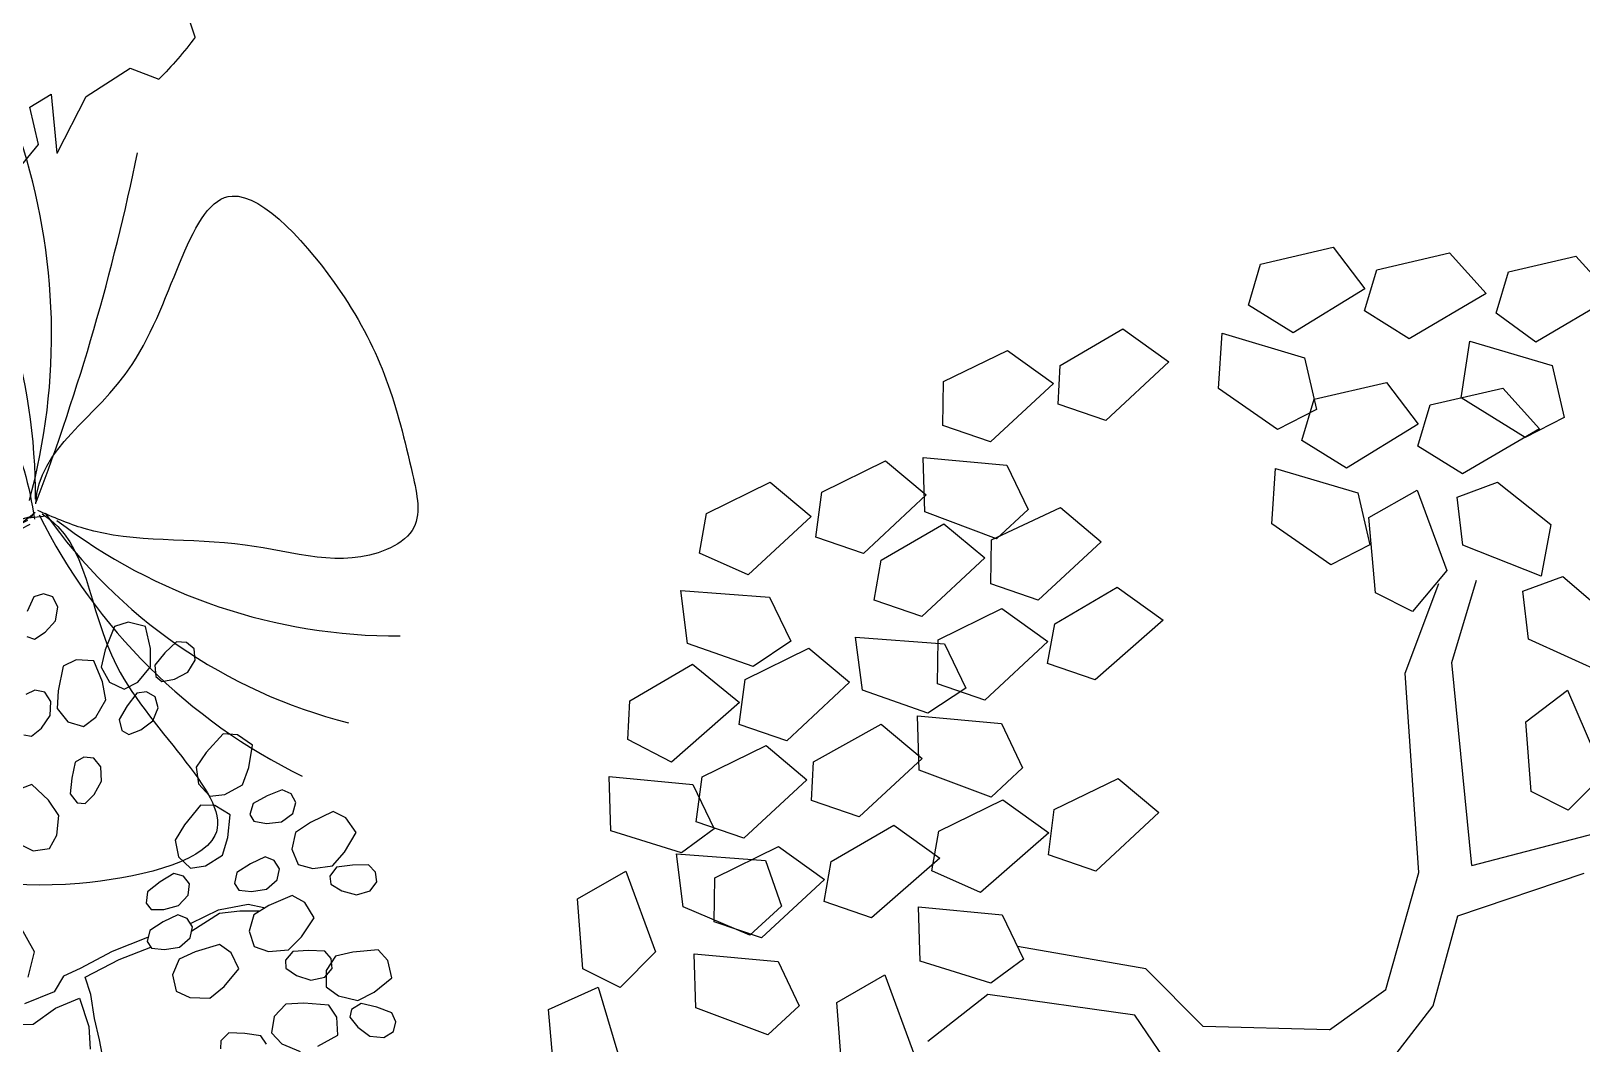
# Model space of a CAD drawing. Extents: x -809667 to 586099, y 3084146 to 3634412.
# Drawn here: x 381330.46 to 381333.24, y 3087229.904 to 3087231.719 of the extents above; entities that cross this region are included whole.
import ezdxf

# ---------------------------------------------------------------- set-up
doc = ezdxf.new("R2010")
doc.units = 0
doc.header["$LTSCALE"] = 0.5
doc.linetypes.add('CONTINOUS', pattern=[0])
doc.layers.get('0').update_dxf_attribs({"linetype": 'CONTINUOUS'})
for name, color, linetype in [('TREE', 3, 'CONTINUOUS'), ('乔木', 84, 'CONTINUOUS'), ('文字', 7, 'CONTINUOUS')]:
    doc.layers.add(name, color=color, linetype=linetype)

# ---------------------------------------------------------------- blocks, each defined once
blk = doc.blocks.new('幌伞枫')
at = {"layer": '乔木', "color": 0}
for p, q in [((-1037.1, 488.8), (-971.1, 525.5)), ((-971.1, 525.5), (-934.4, 408)), ((-1037.1, 393.4), (-1037.1, 488.8)), ((-611.4, 371.3), (-530.7, 430.1)), ((-934.4, 408), (-985.8, 364)), ((-956.4, 320), (-897.7, 422.7)), ((-897.7, 422.7), (-824.3, 422.7)), ((-824.3, 422.7), (-809.6, 364)), ((-985.8, 364), (-1037.1, 393.4)), ((-883, 349.3), (-816.9, 386)), ((-816.9, 386), (-780.2, 268.6)), ((-464.6, 400.7), (-538, 305.3)), ((-809.6, 364), (-883, 290.6)), ((-758.2, 312.6), (-684.8, 371.3)), ((-684.8, 371.3), (-618.7, 342)), ((-604.1, 312.6), (-611.4, 371.3)), ((-457.3, 342), (-332.5, 364)), ((-332.5, 364), (-295.8, 305.3)), ((-1081.2, 320), (-1015.1, 356.7)), ((-1015.1, 356.7), (-978.4, 239.2)), ((-883, 246.5), (-883, 349.3)), ((-251.7, 158.5), (-256.9, 345.9)), ((-618.7, 342), (-684.8, 246.5)), ((-427.9, 275.9), (-457.3, 342)), ((-1081.2, 217.2), (-1081.2, 320)), ((-883, 290.6), (-956.4, 320)), ((-750.9, 253.9), (-758.2, 312.6)), ((-538, 305.3), (-604.1, 312.6)), ((-295.8, 305.3), (-332.5, 261.2)), ((-188.4, 124.2), (-206.4, 307)), ((-780.2, 268.6), (-831.6, 217.2)), ((-332.5, 261.2), (-427.9, 275.9)), ((-978.4, 239.2), (-1029.8, 187.8)), ((-831.6, 217.2), (-883, 246.5)), ((-684.8, 246.5), (-750.9, 253.9)), ((-530.7, 195.2), (-633.4, 253.9)), ((-1029.8, 187.8), (-1081.2, 217.2)), ((-927, 195.2), (-861, 224.5)), ((-861, 224.5), (-824.3, 114.4)), ((-772.9, 202.5), (-655.4, 217.2)), ((-655.4, 217.2), (-611.4, 158.5)), ((-1125.2, 165.8), (-1059.2, 195.2)), ((-1059.2, 195.2), (-1022.5, 85.1)), ((-927, 92.4), (-927, 195.2)), ((-750.9, 129.1), (-772.9, 202.5)), ((-530.7, 129.1), (-640.8, 202.5)), ((-251.7, 158.5), (-530.7, 195.2)), ((-1125.2, 63), (-1125.2, 165.8)), ((-611.4, 158.5), (-648.1, 114.4)), ((-648.1, 114.4), (-750.9, 129.1)), ((-259.1, 85.1), (-530.7, 129.1)), ((-824.3, 114.4), (-875.7, 63)), ((-846.3, 19), (-787.6, 121.8)), ((-787.6, 121.8), (-714.2, 121.8)), ((-714.2, 121.8), (-699.5, 63)), ((-75.6, 63), (-188.4, 124.2)), ((-1044.5, -10.4), (-985.8, 92.4)), ((-985.8, 92.4), (-912.4, 92.4)), ((-875.7, 63), (-927, 92.4)), ((-912.4, 92.4), (-897.7, 33.7)), ((-1022.5, 85.1), (-1073.9, 33.7)), ((-112.3, 4.3), (-259.1, 85.1)), ((-1073.9, 33.7), (-1125.2, 63)), ((-699.5, 63), (-772.9, -3)), ((-9.5, -17.7), (-75.6, 63)), ((-897.7, 33.7), (-971.1, -32.4)), ((-772.9, -3), (-846.3, 19)), ((-75.6, -83.8), (-112.3, 4.3)), ((-971.1, -32.4), (-1044.5, -10.4)), ((-75.6, -83.8), (-119.6, -252.6)), ((-1081.2, -142.5), (-1022.5, -91.1)), ((-1022.5, -91.1), (-963.7, -193.9)), ((-1051.8, -237.9), (-1081.2, -142.5)), ((-736.2, -230.6), (-677.5, -179.2)), ((-677.5, -179.2), (-618.7, -289.3)), ((-963.7, -193.9), (-1000.4, -252.6)), ((-706.8, -326), (-736.2, -230.6)), ((-1088.5, -304), (-1029.8, -252.6)), ((-1000.4, -252.6), (-1051.8, -237.9)), ((-1029.8, -252.6), (-971.1, -355.4)), ((-861, -282), (-802.3, -237.9)), ((-802.3, -237.9), (-743.5, -340.7)), ((-479.3, -289.3), (-420.6, -245.3)), ((-420.6, -245.3), (-361.8, -348)), ((-119.6, -252.6), (-215, -311.3)), ((-839, -384.7), (-861, -282)), ((-618.7, -289.3), (-655.4, -348)), ((-457.3, -384.7), (-479.3, -289.3)), ((-1066.5, -399.4), (-1088.5, -304)), ((-215, -311.3), (-285.1, -477)), ((-60.9, -304), (-156.3, -340.7)), ((-971.1, -450.8), (-934.4, -340.7)), ((-934.4, -340.7), (-868.3, -326)), ((-868.3, -326), (-839, -377.4)), ((-743.5, -340.7), (-780.2, -399.4)), ((-743.5, -392.1), (-684.8, -340.7)), ((-655.4, -348), (-706.8, -326)), ((-684.8, -340.7), (-626.1, -443.5)), ((-156.3, -340.7), (-229.7, -531.5)), ((-971.1, -355.4), (-1007.8, -414.1)), ((-361.8, -348), (-398.5, -406.7)), ((-839, -377.4), (-897.7, -465.5)), ((-780.2, -399.4), (-839, -384.7)), ((-398.5, -406.7), (-457.3, -384.7)), ((-1007.8, -414.1), (-1066.5, -399.4)), ((-875.7, -443.5), (-816.9, -399.4)), ((-816.9, -399.4), (-758.2, -502.2)), ((-721.5, -487.5), (-743.5, -392.1)), ((-486.6, -450.8), (-427.9, -399.4)), ((-427.9, -399.4), (-369.2, -509.5)), ((-589.4, -428.8), (-523.3, -414.1)), ((-523.3, -414.1), (-494, -465.5)), ((-846.3, -538.9), (-875.7, -443.5)), ((-626.1, -443.5), (-662.8, -502.2)), ((-626.1, -538.9), (-589.4, -428.8)), ((-978.4, -502.2), (-919.7, -458.1)), ((-897.7, -465.5), (-971.1, -450.8)), ((-919.7, -458.1), (-861, -560.9)), ((-714.2, -480.2), (-648.1, -465.5)), ((-648.1, -465.5), (-626.1, -524.2)), ((-494, -465.5), (-552.7, -553.6)), ((-464.6, -546.2), (-486.6, -450.8)), ((-750.9, -597.6), (-714.2, -480.2)), ((-662.8, -502.2), (-721.5, -487.5)), ((-369.2, -597.6), (-332.5, -487.5)), ((-332.5, -487.5), (-266.4, -472.8)), ((-266.4, -472.8), (-244.4, -524.2)), ((-956.4, -597.6), (-978.4, -502.2)), ((-758.2, -502.2), (-794.9, -560.9)), ((-369.2, -509.5), (-413.2, -568.2)), ((-626.1, -524.2), (-677.5, -604.9)), ((-244.4, -524.2), (-295.8, -612.3)), ((-229.7, -531.5), (-185.7, -627)), ((-794.9, -560.9), (-846.3, -538.9)), ((-552.7, -553.6), (-626.1, -538.9)), ((-626.1, -590.3), (-567.4, -546.2)), ((-567.4, -546.2), (-508.6, -649)), ((-486.6, -604.9), (-427.9, -553.6)), ((-413.2, -568.2), (-464.6, -546.2)), ((-427.9, -553.6), (-369.2, -663.7)), ((-861, -560.9), (-897.7, -619.6)), ((-897.7, -619.6), (-956.4, -597.6)), ((-677.5, -604.9), (-750.9, -597.6)), ((-596.7, -693), (-626.1, -590.3)), ((-295.8, -612.3), (-369.2, -597.6)), ((-985.8, -663.7), (-927, -619.6)), ((-927, -619.6), (-868.3, -722.4)), ((-750.9, -663.7), (-692.2, -619.6)), ((-692.2, -619.6), (-633.4, -722.4)), ((-457.3, -700.4), (-486.6, -604.9)), ((-508.6, -649), (-545.3, -707.7)), ((-288.4, -663.7), (-171, -649)), ((-963.7, -759.1), (-985.8, -663.7)), ((-728.9, -759.1), (-750.9, -663.7)), ((-369.2, -663.7), (-405.9, -722.4)), ((-266.4, -737.1), (-288.4, -663.7)), ((-868.3, -817.8), (-831.6, -700.4)), ((-831.6, -700.4), (-765.6, -685.7)), ((-765.6, -685.7), (-743.5, -744.4)), ((-545.3, -707.7), (-596.7, -693)), ((-405.9, -722.4), (-457.3, -700.4)), ((-868.3, -722.4), (-912.4, -781.1)), ((-633.4, -722.4), (-670.1, -781.1)), ((-633.4, -751.7), (-574.7, -707.7)), ((-574.7, -707.7), (-516, -810.5)), ((-494, -766.4), (-435.2, -715)), ((-435.2, -715), (-376.5, -817.8)), ((-743.5, -744.4), (-794.9, -825.2)), ((-171, -751.7), (-266.4, -737.1)), ((-912.4, -781.1), (-963.7, -759.1)), ((-670.1, -781.1), (-728.9, -759.1)), ((-611.4, -847.2), (-633.4, -751.7)), ((-471.9, -861.9), (-494, -766.4)), ((-765.6, -825.2), (-699.5, -773.8)), ((-699.5, -773.8), (-640.8, -883.9)), ((-516, -905.9), (-479.3, -788.5)), ((-479.3, -788.5), (-413.2, -781.1)), ((-413.2, -781.1), (-383.9, -832.5)), ((-339.8, -803.1), (-273.7, -788.5)), ((-273.7, -788.5), (-244.4, -839.8)), ((-516, -810.5), (-552.7, -869.2)), ((-376.5, -913.2), (-339.8, -803.1)), ((-794.9, -825.2), (-868.3, -817.8)), ((-736.2, -920.6), (-765.6, -825.2)), ((-383.9, -832.5), (-442.6, -913.2)), ((-376.5, -817.8), (-413.2, -876.5)), ((-552.7, -869.2), (-611.4, -847.2)), ((-604.1, -861.9), (-538, -847.2)), ((-538, -847.2), (-516, -898.6)), ((-244.4, -839.8), (-303.1, -927.9)), ((-640.8, -972), (-604.1, -861.9)), ((-413.2, -876.5), (-471.9, -861.9)), ((-640.8, -883.9), (-684.8, -935.3)), ((-516, -898.6), (-567.4, -986.6)), ((-442.6, -913.2), (-516, -905.9)), ((-303.1, -927.9), (-376.5, -913.2)), ((-684.8, -935.3), (-736.2, -920.6)), ((-567.4, -986.6), (-640.8, -972)), ((-508.6, -979.3), (-391.2, -964.6)), ((-486.6, -1052.7), (-508.6, -979.3)), ((-391.2, -964.6), (-354.5, -1023.3)), ((-354.5, -1023.3), (-391.2, -1067.4)), ((-361.8, -1052.7), (-244.4, -1045.4)), ((-391.2, -1067.4), (-486.6, -1052.7)), ((-347.2, -1126.1), (-361.8, -1052.7)), ((-244.4, -1140.8), (-347.2, -1126.1))]:
    blk.add_line(p, q, dxfattribs=at)
blk = doc.blocks.new('*E54')
at = {"layer": 'TREE', "color": 0}
blk.add_ellipse((-2.37, 3.565), major_axis=(2.696, 1.394), ratio=1, start_param=0.518575, end_param=0.519414, dxfattribs=at)
blk = doc.blocks.new('A$C4C586FE1')
at = {"layer": 'TREE', "color": 0}
for p, q in [((1417.9, 2836.2), (1388.9, 2616.6)), ((1786.8, 2659.7), (1417.9, 2836.2)), ((1100.1, 2800.7), (873.4, 2660.3)), ((1294, 2743), (1192.9, 2818.9)), ((1261.1, 2599.4), (1294, 2743)), ((1875, 2685.7), (1786.8, 2659.7)), ((2107.7, 2532.3), (1875, 2685.7)), ((873.4, 2660.3), (885.1, 2448.8)), ((1388.9, 2616.6), (1261.1, 2599.4)), ((785.3, 2557.2), (585.3, 2566.4)), ((570, 2555.2), (514.1, 2441.5)), ((841.8, 2435.9), (785.3, 2557.2)), ((2260.8, 2515.8), (2107.7, 2532.3)), ((2272.6, 2551), (2260.8, 2515.8)), ((885.1, 2448.8), (841.8, 2435.9)), ((2410.9, 2296.6), (2336, 2500.2)), ((514.1, 2441.5), (288.4, 2275.8)), ((2434.2, 2275.2), (2410.9, 2296.6)), ((288.4, 2275.8), (287.5, 2250.5)), ((287.5, 2250.5), (483.5, 2157.2)), ((2564.8, 2085.9), (2434.2, 2275.2)), ((329.8, 2135.9), (208.1, 2079)), ((422.4, 2031.4), (329.8, 2135.9)), ((483.5, 2157.2), (422.4, 2031.4)), ((208.1, 2079), (170.6, 1878.4)), ((2577.2, 1905.4), (2564.8, 2085.9)), ((2688, 2051.3), (2577.2, 1905.4)), ((170.6, 1878.4), (15.6, 1628.2)), ((2666.2, 1735.2), (2771.9, 1843.1)), ((2724.5, 1645.7), (2666.2, 1735.2)), ((2799.1, 1743.9), (2724.5, 1645.7)), ((2787.7, 1243.8), (2821.3, 1628.8)), ((5.9, 1547.3), (197.8, 1550.3)), ((197.8, 1550.3), (173.3, 1443)), ((173.3, 1443), (0, 1424.7)), ((0, 1424.7), (27, 1278.9)), ((27, 1278.9), (66.8, 1102)), ((2631.6, 1201.9), (2787.7, 1243.8)), ((2635, 1085.7), (2631.6, 1201.9)), ((67, 987.7), (66.8, 1102)), ((2775.3, 1105.3), (2635, 1085.7)), ((2702, 977.7), (2775.3, 1105.3)), ((67, 987.7), (157.2, 906.4)), ((2642.7, 701.9), (2702, 977.7)), ((157.2, 906.4), (291.2, 931.2)), ((291.2, 931.2), (334.9, 852.4)), ((334.9, 852.4), (122.2, 842.3)), ((122.7, 841.2), (319.7, 727.5)), ((319.7, 727.5), (413.9, 564.3)), ((413.9, 564.3), (369.3, 463.8)), ((2274.5, 500.5), (2371.1, 598.9)), ((2371.1, 598.9), (2562.8, 580.2)), ((2418.9, 412.8), (2274.5, 500.5)), ((513.2, 326.3), (782.8, 401.8)), ((782.8, 401.8), (827.4, 368.4)), ((2129.9, 415.1), (2351.7, 350.2)), ((2132, 192.5), (2129.9, 415.1)), ((827.4, 368.4), (609.7, 253.1)), ((1825.7, 254.4), (1999.5, 124.4)), ((1858.7, 85.1), (1825.7, 254.4)), ((1175.5, 133.3), (821.4, 131.7)), ((1175.5, 133.3), (1301.7, 9.6)), ((1301.7, 9.6), (1413.5, 131.8)), ((1413.5, 131.8), (1432.3, 0)), ((1540.1, 5.2), (1587.1, 58.5)), ((1587.1, 58.5), (1858.7, 85.1))]:
    blk.add_line(p, q, dxfattribs=at)
at = {"layer": 'TREE', "color": 0, "extrusion": (0, 0, -1)}
for major_axis, start_param, end_param in [((1003, 1003), -1.011805, -0.945114), ((1003, 1003), -1.426629, -1.413216), ((1003, 1003), -0.139248, -0.081961), ((839.1, 1143.7), 0.475418, 0.633835), ((1003, 1003), 0.553886, 0.636541), ((1003, 1003), 4.017991, 4.075425), ((1003, 1003), 1.314933, 1.417635), ((839.5, 1143.4), 3.200433, 3.340883), ((1003, 1003), 1.573401, 1.638153), ((839.3, 1143.5), 2.942836, 3.115157), ((1003, 1003), 1.829101, 1.934165), ((1003, 1003), 2.270337, 2.346427)]:
    blk.add_ellipse((1418.5, 1418.4), major_axis=major_axis, ratio=1, start_param=start_param, end_param=end_param, dxfattribs=at)
at = {"layer": 'TREE', "color": 0, "linetype": 'Continuous'}
for start_param, end_param in [(0.01341, 3.155003), (3.155003, 6.296595)]:
    blk.add_ellipse((1466.4, 1447.2), major_axis=(19.2, 19.2), ratio=1, start_param=start_param, end_param=end_param, dxfattribs=at)
at = {"layer": 'TREE', "color": 8, "linetype": 'CONTINOUS', "extrusion": (0, 0, -1), "xscale": 467.4085850556439, "yscale": 467.4085850556439, "zscale": -467.4085850556439, "rotation": 278.9250190116231}
blk.add_blockref('*E54', (-2892.7, 65.8), dxfattribs=at)
blk = doc.blocks.new('白玉兰')
at = {"color": 0}
for centre, radius, start, end in [((-1260.5, 1665), 2054.4, 309.3934, 347.1655), ((-713.2, 1844.3), 1941, 291.8214, 332.6346), ((-478.2, 2077.5), 2115.2, 283.2993, 320.8528), ((-4728.7, -6984.2), 8428.8, 56.1879, 65.279), ((-1147.9, -2037), 2310.3, 61.625, 95.1491), ((-559.1, -2135.4), 2213.8, 76.7033, 111.4018), ((4370.8, -555.9), 4391.8, 172.1708, 190.6677), ((2826.9, 106.7), 2820.8, 182.2544, 209.8868), ((2146.3, 475.3), 2185, 193.3063, 228.4107)]:
    blk.add_arc(centre, radius, start, end, dxfattribs=at)
for points in [[(-33.3, 16.4), (-232.9, 72.7), (-341.9, 562), (-1253.8, 922.5), (-424.6, 1375.2), (-32.9, 1391.9), (376.3, 1386), (477, 1090.9), (236.3, 716.3), (184.7, 276.9), (29.2, 67), (-7.3, 17.6)], [(8.3, 30.7), (154.9, 177.4), (635.1, 33.7), (1394.9, 653.5), (1385.2, -291.2), (1208.5, -641.2), (1003.6, -995.4), (696.9, -939.3), (487.4, -546.3), (129.3, -286.7), (21.9, -48.6), (-3.3, 7.4)], [(36.1, -22.3), (98.6, -219.9), (-250.5, -579.7), (-51.2, -1539.8), (-884.9, -1095.2), (-1113.8, -777), (-1333.5, -431.7), (-1142.2, -185.6), (-696.9, -181.1), (-301.3, 16.9), (-40.5, 2.3), (20.8, -1.2)]]:
    blk.add_open_spline(points, degree=3, knots=[0, 0, 0, 0, 621.989778, 1340.944545, 1869.007736, 2592.427455, 2798.699245, 2915.827596, 3435.261502, 4029.77129, 4212.300518, 4212.300518, 4212.300518, 4212.300518], dxfattribs=at)
blk = doc.blocks.new('紫薇')
at = {"color": 0}
for p, q in [((-244.2, 427.9), (-234.5, 435.2)), ((-234.5, 435.2), (-222.4, 435.2)), ((-222.4, 435.2), (-208.9, 421.2)), ((-246, 414.4), (-244.2, 427.9)), ((-237.8, 399.4), (-246, 414.4)), ((-221.8, 390.3), (-237.8, 399.4)), ((-206.8, 386.5), (-221.8, 390.3)), ((-199.1, 392.3), (-206.8, 386.5)), ((-339.3, 358.8), (-320.9, 370.1)), ((-336.4, 331.4), (-339.3, 358.8)), ((-320.9, 370.1), (-303.5, 370.7)), ((-303.5, 370.7), (-283.9, 347.2)), ((-283.9, 347.2), (-272.6, 328.8)), ((-268.6, 311.4), (-266.9, 338.9)), ((-266.9, 338.9), (-246.8, 347)), ((-246.8, 347), (-229.6, 344.6)), ((-229.6, 344.6), (-214.3, 318.1)), ((-386.7, 314.3), (-380.4, 324.6)), ((-380.4, 324.6), (-369.1, 329)), ((-369.1, 329), (-351.4, 320.9)), ((-351.4, 320.9), (-335, 310.7)), ((-329.6, 310.2), (-336.4, 331.4)), ((-272.6, 328.8), (-276.6, 308.6)), ((-202, 308.6), (-198.5, 321.8)), ((-198.5, 321.8), (-188, 327.9)), ((-188, 327.9), (-176, 326.4)), ((-383.6, 301), (-386.7, 314.3)), ((-370.5, 290.1), (-383.6, 301)), ((-335, 310.7), (-331.9, 297.4)), ((-309.1, 297.5), (-329.6, 310.2)), ((-276.6, 308.6), (-290.9, 294.7)), ((-265.6, 289.4), (-268.6, 311.4)), ((-214.3, 318.1), (-206.2, 298.1)), ((-195.6, 292.8), (-202, 308.6)), ((-352.3, 287.3), (-370.5, 290.1)), ((-336.9, 289.2), (-352.3, 287.3)), ((-331.9, 297.4), (-336.9, 289.2)), ((-323.6, 274.2), (-315.6, 283.2)), ((-315.6, 283.2), (-303.8, 285.6)), ((-290.9, 294.7), (-309.1, 297.5)), ((-303.8, 285.6), (-287.7, 274.6)), ((-247.5, 273.4), (-265.6, 289.4)), ((-206.2, 298.1), (-213.6, 278.8)), ((-180.9, 281.8), (-195.6, 292.8)), ((-166.5, 276.1), (-180.9, 281.8)), ((-322.8, 260.5), (-323.6, 274.2)), ((-287.7, 274.6), (-273.2, 261.8)), ((-230, 267.6), (-247.5, 273.4)), ((-213.6, 278.8), (-230, 267.6)), ((-158.1, 280.9), (-166.5, 276.1)), ((-311.7, 247.5), (-322.8, 260.5)), ((-294.2, 241.7), (-311.7, 247.5)), ((-272.4, 248.1), (-278.8, 240.9)), ((-273.2, 261.8), (-272.4, 248.1)), ((-278.8, 240.9), (-294.2, 241.7)), ((-234.4, 214.4), (-229.5, 227.1)), ((-229.5, 227.1), (-218.5, 232.1)), ((-218.5, 232.1), (-206.7, 229.5)), ((-206.7, 229.5), (-196.6, 212.8)), ((-229.6, 197.9), (-234.4, 214.4)), ((-196.6, 212.8), (-188.6, 195.2)), ((-161.3, 196.3), (-148.4, 220.6)), ((-148.4, 220.6), (-126.8, 219.8)), ((-416.7, 181.7), (-403.6, 198.9)), ((-403.6, 198.9), (-387.6, 205.8)), ((-387.6, 205.8), (-360.8, 190.9)), ((-360.8, 190.9), (-343.6, 177.9)), ((-216, 185.5), (-229.6, 197.9)), ((-188.6, 195.2), (-193.5, 182.4)), ((-167.5, 174.9), (-161.3, 196.3)), ((-404, 157.2), (-416.7, 181.7)), ((-343.6, 177.9), (-340, 157.6)), ((-202.3, 178.5), (-216, 185.5)), ((-193.5, 182.4), (-202.3, 178.5)), ((-157.6, 152.9), (-167.5, 174.9)), ((-390.1, 139.9), (-404, 157.2)), ((-340, 157.6), (-348.3, 139.4)), ((-144, 140.4), (-157.6, 152.9)), ((-109.8, 158.5), (-124.4, 144)), ((-366.3, 135.4), (-390.1, 139.9)), ((-348.3, 139.4), (-366.3, 135.4)), ((-350.4, 126.5), (-334, 132.4)), ((-334, 132.4), (-308.2, 116.1)), ((-124.4, 144), (-144, 140.4)), ((-442.6, 110.8), (-433.7, 119)), ((-433.7, 119), (-414.3, 117.8)), ((-414.3, 117.8), (-395.3, 114.2)), ((-395.3, 114.2), (-387.5, 103)), ((-364.4, 110.1), (-350.4, 126.5)), ((-308.2, 116.1), (-291.7, 102.1)), ((-444.8, 98.9), (-442.6, 110.8)), ((-437.1, 87.7), (-444.8, 98.9)), ((-387.5, 103), (-389.3, 93.5)), ((-353.2, 84.9), (-364.4, 110.1)), ((-291.7, 102.1), (-289.3, 81.6)), ((-420.9, 82.2), (-437.1, 87.7)), ((-403, 86.2), (-420.9, 82.2)), ((-389.3, 93.5), (-403, 86.2)), ((-340.2, 66.8), (-353.2, 84.9)), ((-289.3, 81.6), (-298.6, 64)), ((-87.5, 27.2), (-77.8, 77.9)), ((-502.4, 41.7), (-496.5, 62.5)), ((-496.5, 62.5), (-484, 74.7)), ((-484, 74.7), (-453.7, 70.5)), ((-453.7, 70.5), (-432.9, 64.6)), ((-432.9, 64.6), (-422.2, 46.9)), ((-316.8, 61), (-340.2, 66.8)), ((-298.6, 64), (-316.8, 61)), ((-291.5, 46.1), (-287.4, 57.4)), ((-287.4, 57.4), (-277.3, 64)), ((-277.3, 64), (-258.3, 59.7)), ((-258.3, 59.7), (-240.1, 53.1)), ((-481.8, 23.5), (-502.4, 41.7)), ((-422.2, 46.9), (-423.5, 27)), ((-400.7, 29), (-397.8, 40.7)), ((-397.8, 40.7), (-388.5, 48.4)), ((-388.5, 48.4), (-369.1, 46.1)), ((-369.1, 46.1), (-350.3, 41.4)), ((-350.3, 41.4), (-343.3, 29.7)), ((-285.7, 33.7), (-291.5, 46.1)), ((-240.1, 53.1), (-234.3, 40.7)), ((-234.3, 40.7), (-237.6, 31.6)), ((-462.5, 12.3), (-481.8, 23.5)), ((-423.5, 27), (-438.8, 16.8)), ((-393.6, 17.3), (-400.7, 29)), ((-345.6, 20.4), (-359.6, 13.9)), ((-343.3, 29.7), (-345.6, 20.4)), ((-270.7, 25.6), (-285.7, 33.7)), ((-252.3, 26.7), (-270.7, 25.6)), ((-237.6, 31.6), (-252.3, 26.7)), ((-70.5, 0.6), (-87.5, 27.2)), ((-504.4, -0.4), (-485.8, 5.5)), ((-485.8, 5.5), (-466.8, 9.1)), ((-466.8, 9.1), (-455.5, 1.4)), ((-438.8, 16.8), (-462.5, 12.3)), ((-455.5, 1.4), (-453.8, -8.1)), ((-377.8, 10.9), (-393.6, 17.3)), ((-359.6, 13.9), (-377.8, 10.9)), ((-350.9, 0.6), (-367.8, -9.1)), ((-314.7, 5.4), (-350.9, 0.6)), ((-338.8, -4.2), (-314.7, 0.6)), ((-278.4, 0.6), (-314.7, 5.4)), ((-314.7, 0.6), (-276, -9.1)), ((-278.4, -4.1), (-275.5, 7.6)), ((-275.5, 7.6), (-266.1, 15.2)), ((-266.1, 15.2), (-246.7, 12.7)), ((-246.7, 12.7), (-228, 8)), ((-228, 8), (-221, -3.8)), ((-222.8, 0.6), (-176.9, -1.8)), ((-509.7, -11.2), (-504.4, -0.4)), ((-507.5, -23.1), (-509.7, -11.2)), ((-453.8, -8.1), (-463.9, -19.9)), ((-416.8, -19.3), (-405, -6.5)), ((-405, -6.5), (-374.5, -8.9)), ((-374.5, -8.9), (-353.4, -13.7)), ((-360.6, -11.5), (-338.8, -4.2)), ((-353.4, -13.7), (-341.8, -30.7)), ((-271.5, -15.9), (-278.4, -4.1)), ((-255.7, -22.4), (-271.5, -15.9)), ((-223.4, -13.2), (-237.5, -19.5)), ((-221, -3.8), (-223.4, -13.2)), ((-181.7, -13.9), (-222.8, -11.5)), ((-135.8, -21.1), (-181.7, -13.9)), ((-176.9, -1.8), (-133.4, -9.1)), ((-133.4, -9.1), (-111.6, -11.5)), ((-111.6, -11.5), (-94.7, -26)), ((-496.2, -30.8), (-507.5, -23.1)), ((-479.2, -30.1), (-496.2, -30.8)), ((-463.9, -19.9), (-479.2, -30.1)), ((-421.5, -40.4), (-416.8, -19.3)), ((-341.8, -30.7), (-341.9, -50.6)), ((-313, -48.7), (-302.7, -34.6)), ((-302.7, -34.6), (-272.1, -33.8)), ((-272.1, -33.8), (-250.7, -36.3)), ((-237.5, -19.5), (-255.7, -22.4)), ((-250.7, -36.3), (-237.3, -51.9)), ((-135.8, -42.9), (-135.8, -21.1)), ((-94.7, -26), (-56, -28.4)), ((-399.9, -57.5), (-421.5, -40.4)), ((-341.9, -50.6), (-356.5, -61.7)), ((-315.5, -70.1), (-313, -48.7)), ((-237.3, -51.9), (-235.2, -71.8)), ((-131, -71.9), (-135.8, -42.9)), ((-121.3, -42.9), (-121.3, -79.1)), ((-89.9, -45.3), (-121.3, -42.9)), ((-58.4, -55), (-89.9, -45.3)), ((-12.5, -40.5), (-58.4, -55)), ((-402.9, -75.6), (-384.1, -71)), ((-380, -67.5), (-399.9, -57.5)), ((-384.1, -71), (-372.4, -78)), ((-356.5, -61.7), (-380, -67.5)), ((-292.2, -84.8), (-315.5, -70.1)), ((-235.2, -71.8), (-248.6, -84.4)), ((-128.5, -98.4), (-131, -71.9)), ((-453, -94.6), (-431.5, -92.7)), ((-431.5, -92.7), (-415.2, -105.3)), ((-425.8, -93.7), (-421.1, -82.6)), ((-422.9, -105.4), (-425.8, -93.7)), ((-421.1, -82.6), (-402.9, -75.6)), ((-370.1, -87.4), (-379.5, -99.7)), ((-372.4, -78), (-370.1, -87.4)), ((-271.3, -92.6), (-292.2, -84.8)), ((-248.6, -84.4), (-271.3, -92.6)), ((-121.3, -79.1), (-114, -105.7)), ((-490, -117.5), (-482.8, -101.7)), ((-482.8, -101.7), (-453, -94.6)), ((-411.2, -112.5), (-422.9, -105.4)), ((-415.2, -105.3), (-409.1, -124.3)), ((-394.2, -110.8), (-411.2, -112.5)), ((-379.5, -99.7), (-394.2, -110.8)), ((-123.7, -134.7), (-128.5, -98.4)), ((-488.1, -139.1), (-490, -117.5)), ((-409.1, -124.3), (-419.7, -139.3)), ((-377.1, -134.2), (-356.2, -128.6)), ((-356.2, -128.6), (-338, -138.3)), ((-462.2, -148.6), (-488.1, -139.1)), ((-440.2, -152.1), (-462.2, -148.6)), ((-419.7, -139.3), (-440.2, -152.1)), ((-409.7, -163.1), (-405.2, -146.2)), ((-405.2, -146.2), (-377.1, -134.2)), ((-338, -138.3), (-328.8, -156)), ((-315.4, -155.5), (-298, -146.6)), ((-298, -146.6), (-279.9, -140)), ((-279.9, -140), (-267.5, -145.8)), ((-267.5, -145.8), (-264.2, -154.9)), ((-474.7, -179.1), (-459.5, -166.8)), ((-459.5, -166.8), (-443.1, -156.6)), ((-443.1, -156.6), (-429.8, -159.8)), ((-424.7, -168), (-429.9, -182.6)), ((-429.8, -159.8), (-424.7, -168)), ((-404.1, -184), (-409.7, -163.1)), ((-328.8, -156), (-336.6, -172.6)), ((-318.9, -167.1), (-315.4, -155.5)), ((-475.8, -191.1), (-474.7, -179.1)), ((-429.9, -182.6), (-440.4, -197.6)), ((-377, -189), (-404.1, -184)), ((-336.6, -172.6), (-354.7, -188.6)), ((-469.4, -201.4), (-475.8, -191.1)), ((-456.1, -204.5), (-469.4, -201.4)), ((-440.4, -197.6), (-456.1, -204.5))]:
    blk.add_line(p, q, dxfattribs=at)
blk = doc.blocks.new('123123')
at = {"layer": '文字', "color": 8}
for name, p, xscale, yscale, zscale, rotation in [('A$C4C586FE1', (382048.0395, 3087283.7598), 0.0005, 0.0005, 0.0005, 92.80541082498242), ('白玉兰', (382047.5743, 3087283.1544), 0.0004880798049271111, 0.0004880798049271111, 0.04880798235096967, 283.1089006423777), ('幌伞枫', (382050.0255, 3087282.1584), 0.001300000000000001, 0.001300000000000001, 0.001300000000000001, 283.1089006423777), ('紫薇', (382047.4659, 3087282.2898), -0.00148055020779717, 0.00148055020779717, 0.00148055020779717, 18.39408185160881)]:
    blk.add_blockref(name, p, dxfattribs=dict(at, xscale=xscale, yscale=yscale, zscale=zscale, rotation=rotation))

msp = doc.modelspace()

# ---------------------------------------------------------------- block references
at = {"layer": '文字'}
msp.add_blockref('123123', (-717.1099, -52.3003), dxfattribs=at)

doc.saveas('drawing.dxf')
